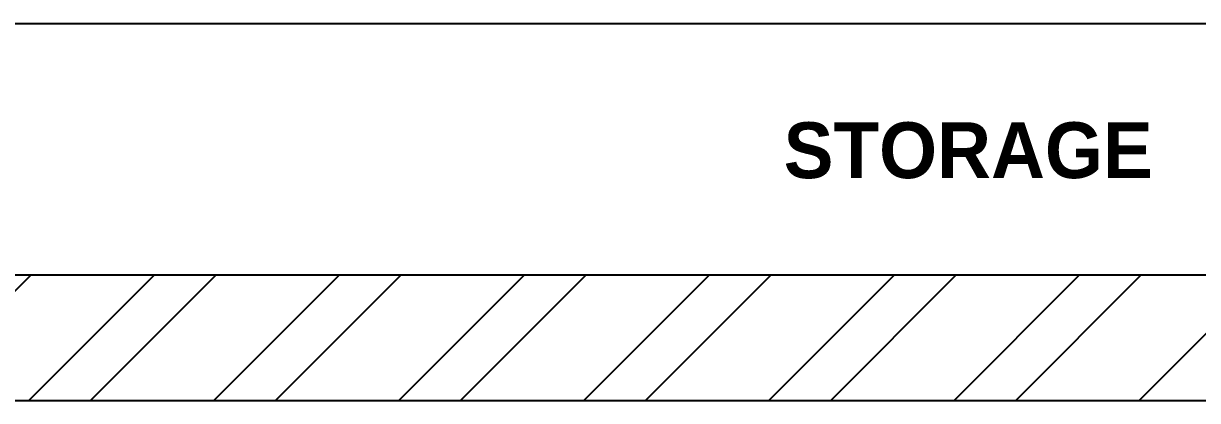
# Model space of a CAD drawing. Header units: inches. Extents: x 9636 to 21597, y -10243 to 557.
# Drawn here: x 13451.2 to 13535.3, y -2437.4 to -2410.4 of the extents above; entities that cross this region are included whole.
import ezdxf

# ---------------------------------------------------------------- set-up
doc = ezdxf.new("R2010")
doc.units = ezdxf.units.IN
doc.header["$MEASUREMENT"] = 0
doc.layers.add('IEL-HATCH-002', color=7, linetype='Continuous')
doc.styles.add('MtXpl_Stylus_BT', font='')
doc.styles.get('MtXpl_Stylus_BT').set_extended_font_data('Stylus BT', bold=True)

# ---------------------------------------------------------------- blocks, each defined once
blk = doc.blocks.new('shht')
at = {"color": 251, "true_color": 0x636466}
for p, q in [((15267.498, -2284.014), (15415.498, -2284.014)), ((15267.498, -2302.014), (15433.498, -2302.014)), ((14882.498, -2311.014), (15442.498, -2311.014))]:
    blk.add_line(p, q, dxfattribs=at)
at = {"layer": 'IEL-HATCH-002', "color": 251, "linetype": 'Continuous', "true_color": 0x636466, "transparency": 33554687}
for p, q in [((15270.449, -2311.014), (15279.449, -2302.014)), ((15279.287, -2311.014), (15288.287, -2302.014)), ((15283.707, -2311.014), (15292.707, -2302.014)), ((15292.546, -2311.014), (15301.546, -2302.014)), ((15296.965, -2311.014), (15305.965, -2302.014)), ((15305.804, -2311.014), (15314.804, -2302.014)), ((15310.223, -2311.014), (15319.223, -2302.014)), ((15319.062, -2311.014), (15328.062, -2302.014)), ((15323.482, -2311.014), (15332.482, -2302.014)), ((15332.32, -2311.014), (15341.32, -2302.014)), ((15336.74, -2311.014), (15345.74, -2302.014)), ((15345.579, -2311.014), (15354.579, -2302.014)), ((15349.998, -2311.014), (15358.998, -2302.014)), ((15358.837, -2311.014), (15367.837, -2302.014))]:
    blk.add_line(p, q, dxfattribs=at)
at = {"color": 251, "true_color": 0x636466, "style": 'MtXpl_Stylus_BT'}
blk.add_text('STORAGE', height=4, rotation=0.00944, dxfattribs=at).set_placement((15333.372, -2295.091))

msp = doc.modelspace()

# ---------------------------------------------------------------- block references
msp.add_blockref('shht', (-1827.686, -126.376))

doc.saveas('drawing.dxf')
